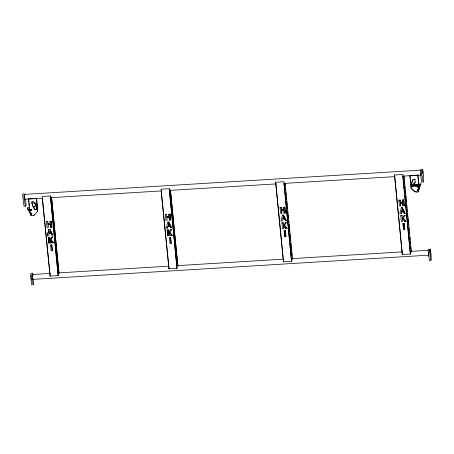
<?xml version="1.0" encoding="UTF-8"?>
<svg xmlns="http://www.w3.org/2000/svg" width="454" height="454" viewBox="0 0 454 454"><rect width="100%" height="100%" fill="white"/><g stroke="black" fill="none" stroke-linecap="round" stroke-linejoin="round"><path stroke-width="0.68" d="M31.105 202.433L31.281 203.767M421.477 169.813C419.365 167.844 420.767 175.897 420.909 176.606L421.618 182.02L421.811 182.548L422.084 182.292M37.529 211.178L36.553 198.313L37.739 210.423L37.239 211.723M46.501 221.779L47.755 221.7L46.501 221.779L47.068 227.585C50.553 228.487 45.491 222.772 50.269 224.565M165.347 214.509L166.607 214.43L165.347 214.509L165.92 220.315L167.174 220.235L166.907 217.517L169.036 217.358L169.478 220.094L169.183 217.313L166.879 217.511M280.056 207.489L281.31 207.416L280.056 207.489L280.623 213.301L281.877 213.221L281.582 210.491M398.901 200.22L400.161 200.146L398.901 200.22L399.475 206.031L400.729 205.951L400.49 203.199L402.675 203.012M48.357 237.249L48.901 243.055L48.357 237.249L49.617 237.17L49.861 239.678M169.036 235.711L168.837 233.118L169.036 235.711L167.747 235.785L167.208 229.979L168.462 229.9L168.86 232.448M281.911 222.965L283.171 222.886L281.911 222.965L282.479 228.771L283.739 228.691L283.54 226.098L285.606 228.578M400.763 215.695L402.017 215.616L400.763 215.695L401.33 221.501C405.042 222.602 399.707 214.782 404.457 221.308M420.398 183.983L420.745 184.415L420.081 184.761M34.566 207.24L34.884 206.57L34.356 206.491M50.246 224.645L50.536 227.369L51.887 227.289L51.313 221.484C47.784 220.74 52.743 225.78 47.976 223.93M402.584 202.371L402.38 200.123L403.719 199.925L404.287 205.736L402.942 205.815L402.653 203.091M400.161 200.146C398.476 203.767 404.724 203.341 402.465 200.004M36.275 209.328C36.615 207.115 35.389 201.633 32.211 202.983L32.399 205.486L34.572 209.334L35.446 209.85L36.422 209.198L36.275 206.32L34.527 203.307M48.016 224.838L50.337 224.582L50.536 227.369M400.479 203.171L400.729 205.951M51.875 235.081L51.126 233.396L49.174 233.543L48.703 235.274L47.375 235.354L48.924 229.423L49.929 229.361L52.715 235.03L51.875 235.081L51.035 233.43M47.392 235.354L48.924 229.423M50.769 232.84L49.844 231.063L49.31 232.976L50.859 232.788L49.991 231.029M169.927 226.188L170.721 227.812L171.567 227.76L168.78 222.091L167.776 222.154L166.226 228.084L167.594 228.004L168.042 226.285L169.978 226.126M168.689 223.771L168.252 225.7M285.424 220.797L286.27 220.746L283.483 215.071L282.479 215.134L280.93 221.07L282.303 220.99L282.746 219.265C284.981 216.972 286.752 223.816 284.59 219.146M282.859 218.646C282.916 213.783 285.776 220.145 283.007 218.703M403.436 211.876L404.276 213.528L405.116 213.476L402.335 207.807L401.33 207.864L399.775 213.8L401.149 213.721L401.597 211.995M401.716 211.422L402.244 209.51L403.152 211.377M402.244 209.481L401.807 211.416M50.882 239.564L53.459 242.776L50.803 239.61L52.806 237.016L51.756 237.039L49.878 239.814L49.617 237.17M170.812 235.598L172.31 235.507L169.717 232.266L171.652 229.747L170.608 229.769L168.729 232.544L168.462 229.9M413.713 186.157L415.16 181.691L414.99 179.926L414.462 179.472L413.129 179.614L411.767 183.144L412.181 186.225L413.571 186.441M414.059 185.442L415.262 181.958M412.737 184.948L412.663 185.124M167.776 222.154L168.78 222.091M282.479 215.134L283.483 215.071M401.33 207.864L402.335 207.807M50.632 245.103L51.779 245.029L50.632 245.103L51.132 250.829L52.341 250.756L51.779 245.029M169.484 237.834L170.63 237.76L169.484 237.834L169.983 243.56L171.192 243.486L170.63 237.76M285.895 236.472L284.686 236.545L284.136 230.933L285.333 230.746L285.895 236.472L285.333 230.746M404.747 229.202L403.538 229.276L402.987 223.663L404.185 223.476L404.747 229.202L404.185 223.476M419.104 186.832L420.211 184.449M418.889 188.909L421.04 184.091L420.835 183.717L419.865 184.125M169.728 232.193L172.31 235.507M284.431 225.178L287.013 228.493L284.42 225.252L286.361 222.732L285.311 222.755L283.517 225.502M169.558 225.683L168.695 223.794M52.715 235.03L49.929 229.361M52.051 242.862C48.124 234.4 51.013 248.837 49.934 240.467M402.017 215.616L402.278 218.261L404.162 215.485L405.206 215.463L403.209 218.051L405.865 221.223L403.283 218.011M166.822 216.66C171.362 218.805 166.822 213.391 170.165 214.214L170.732 220.02L169.387 220.099M281.554 209.708C286.128 211.303 281.491 206.479 284.868 207.194L285.441 213.005L284.091 213.085C285.657 208.908 279.568 209.328 281.877 213.221M283.171 222.886L283.415 225.394M413.861 186.026L412.953 186.77L412.033 186.361C411.267 184.267 411.432 179.075 414.61 179.336M413.6 183.183L413.202 184.216M34.572 214.878L37.381 211.587M52.806 237.016L51.677 237.158M171.652 229.747L170.528 229.889M286.361 222.732L285.231 222.874M405.206 215.463L404.077 215.605M49.985 240.382L51.966 242.867L53.459 242.776M49.98 221.677L51.313 221.484M168.826 214.407L170.165 214.214M283.529 207.393L284.868 207.194M402.38 200.123L403.719 199.925M168.082 226.24L167.594 228.004M401.631 211.956L401.149 213.721M34.198 206.718L34.493 206.4L34.254 206.621M32.098 284.72L31.859 284.942L31.093 280.822C31.587 279.079 29.056 273.893 31.513 273.416M429.739 260.403L429.507 260.624L429.325 260.068L428.939 256.72M420.387 170.176L24.726 194.374L24.21 196.304L24.397 198.188L24.794 199.266L25.174 198.914M30.991 215.338L30.781 214.481L31.542 214.18L31.61 213.386L31.065 212.943L30.333 213.448L29.805 212.994L28.574 198.801L28.852 201.616M50.405 195.986L58.157 275.629L50.405 195.986L42.171 196.491L50.133 276.123L42.398 198.773M50.28 273.41L32.586 274.494L32.069 276.424L32.648 279.386L33.029 279.034M50.201 273.285L49.951 273.7M169.251 188.716L177.009 268.359L169.251 188.716L161.022 189.222L168.984 268.853M275.674 182.253L283.483 261.85L275.674 182.253L283.954 181.702L291.508 261.356M291.553 261.311L283.971 183.995L284.431 183.569M292.24 258.088C290.123 260.522 293.244 256.334 292.359 259.274M394.526 174.983L402.329 254.581L394.526 174.983L402.806 174.432L410.354 254.087M410.405 254.041L402.823 176.725L403.283 176.3M417.578 189.664L417.799 190.442L418.9 190.998L418.599 191.77C415.444 193.086 412.26 190.385 410.972 187.735L409.928 175.494L410.195 178.184M413.77 175.38L417.907 175.006L419.286 189.063L418.543 189.534M411.409 251.993C411.948 249.076 408.861 253.264 411.296 250.807L403.946 175.863L402.823 176.725M428.899 256.709L428.741 256.499C428.775 256.618 427.135 246.885 429.302 249.632M31.394 201.956L33.006 201.338L33.658 201.701L37.279 205.282M34.714 214.742L33.488 215.417L30.844 215.474L30.634 214.611L31.689 214.044L31.757 213.249M30.776 213.238L29.953 212.858M32.677 202.683L32.245 203.193L32.365 204.374M284.261 218.669L283.546 216.74M418.423 191.758L418.741 191.633M169.115 216.586L166.845 216.723M28.12 208.193L27.694 208.341L28.023 208.136L27.847 208.568L30.747 212.71M36.082 209.572L34.72 209.198L32.421 204.958M33.636 215.281L34.232 215.122M28.63 207.421L27.512 207.682L27.183 208.687L30.197 213.085M284.686 236.545L284.187 230.814M403.538 229.276L403.039 223.55M52.341 250.756L51.711 245.149M171.192 243.486L170.556 237.879M28.426 198.937L33.749 198.614M35.077 198.529L36.405 198.449M409.786 175.624L412.442 175.465M24.794 199.266L42.489 198.188M50.275 197.711L161.397 190.913M169.183 190.436L276.06 183.898M283.846 183.422L394.974 176.623M402.76 176.152L421.159 175.023L420.762 173.944M161.244 191.503L169.03 268.808M283.971 183.995L285.095 183.132L292.563 259.262M417.271 191.832L415.495 191.815M50.207 223.873L47.999 223.992M402.607 202.319L400.4 202.439L400.122 200.259M282.223 210.378L283.892 210.298L284.091 213.085M400.49 203.199L402.738 203.029L402.942 205.815M48.879 229.537L49.861 229.474M168.241 225.763L169.643 225.638M401.796 211.479L403.266 211.286L402.397 209.47M401.58 211.99L403.532 211.842L404.276 213.528M48.34 237.363L49.577 237.289M167.191 230.093L168.423 230.019M48.901 243.055L50.184 242.975M287.013 228.493L285.521 228.583L283.495 226.154M404.366 221.314L405.865 221.223M284.136 230.933L285.265 230.865M402.987 223.663L404.111 223.595M58.067 272.933L168.479 266.18M176.266 265.704L283.852 259.126M291.638 258.649L402.76 251.851M410.547 251.374L428.241 250.29M49.974 276.089L58.208 275.584M168.826 268.819L177.054 268.314M283.483 261.85L291.757 261.3M402.329 254.581L410.609 254.03M32.648 279.386L429.019 255.142M414.774 184.443L419.451 184.159M414.712 185.096L419.49 184.812M404.287 205.736L403.612 200.049M285.441 213.005L284.766 207.319M170.732 220.02L170.057 214.333M51.887 227.289L51.211 221.603M405.116 213.476L402.267 207.921M286.27 220.746L283.415 215.19M171.567 227.76L168.712 222.205M170.721 227.812L169.887 226.16M168.792 233.169L170.903 235.592M413.639 185.124L416.392 185.947M413.441 185.777L416.199 186.605M168.298 225.717L168.757 223.708L169.705 225.519M31.315 210.355L30.73 209.521L31.195 209.203L31.78 210.032L31.167 210.486L30.645 210.23L30.583 209.657L31.054 209.339L31.632 210.168M417.68 185.595L418.06 185.782M417.198 185.731L417.776 186.566L417.305 186.883L416.783 186.622L416.727 186.049L417.345 185.595L417.918 186.435M412.686 184.137L413.225 184.63M414.945 191.503L411.301 188.206L410.785 184.239M32.512 274.903L32.478 277.11M33.942 206.281L34.3 206.689M23.676 193.62C21.242 194.153 23.761 199.204 23.262 200.923L24.17 206.871M414.956 179.461L415.132 179.79M25.106 194.057C22.995 192.087 24.402 200.14 24.539 200.85L25.447 206.791L26.048 205.526L25.668 199.8M32.614 278.461L32.836 279.148L32.892 278.194M428.434 252.18L428.616 254.058M417.759 175.136L419.138 189.193L418.707 189.704L417.884 189.295L417.43 189.8L417.652 190.578L418.639 190.896L418.775 191.474M410.325 179.529L410.654 182.894M403.81 176.578L404.083 179.375M404.293 181.481L404.565 184.279M404.769 186.378L404.979 188.484M405.184 190.584L405.456 193.387M405.666 195.487L405.938 198.29M406.075 199.686L406.353 202.49M406.557 204.589L406.829 207.393M407.039 209.493L407.244 211.598M407.448 213.698L407.726 216.496M407.93 218.601L408.203 221.399M408.345 222.801L408.617 225.604M408.821 227.704L409.099 230.507M409.304 232.607L409.508 234.707M409.718 236.812L409.99 239.61M410.195 241.71L410.473 244.513M410.677 246.613L410.881 248.718M411.091 250.818L411.205 252.004M284.891 183.144L285.169 185.947M285.373 188.047L285.577 190.147M285.782 192.252L286.06 195.05M286.264 197.155L286.468 199.255M286.678 201.355L287.019 204.856M287.161 206.258L287.433 209.061M287.637 211.161L287.847 213.261M288.052 215.361L288.324 218.164M288.534 220.264L288.738 222.369M288.943 224.469L289.289 227.97M289.425 229.372L289.697 232.17M289.907 234.275L290.18 237.073M290.316 238.475L290.594 241.278M290.798 243.378L291.071 246.181M291.207 247.583L291.553 251.085M291.689 252.481L291.967 255.284M283.614 207.274C285.878 210.611 279.624 211.036 281.31 207.416M281.276 207.529L281.486 209.714M177.889 266.01L170.426 189.937L177.837 266.055M168.911 214.288L169.126 216.518M166.607 214.43L166.783 216.734M167.208 229.979L167.776 235.785M51.574 197.206L59.037 273.28M51.529 197.252L58.986 273.325M50.059 221.558L50.167 222.676M47.755 221.7L47.937 224.004M28.988 203.017L29.266 205.832M29.402 207.24L29.748 210.752M33.063 275.169C32.007 268.348 30.98 281.009 32.37 280.742L33.136 284.868L33.607 284.431L33.505 279.692M416.874 185.913L416.925 186.492M24.771 198.035A2.196 0.465 86.5 0 1 24.647 197.462M423.241 175.897L423.696 181.208L423.088 182.468L422.18 176.527C420.052 170.21 423.446 164.342 423.315 175.477L423.241 175.897M429.473 249.904L430.784 260.545L431.249 260.108L431.147 255.375L430.313 248.832L429.473 249.904M430.051 250.489L430.477 254.825L430.051 250.489M422.248 170.903L422.169 171.164A2.196 0.465 86.5 0 0 422.419 173.712L422.612 173.53A2.196 0.465 86.5 0 0 422.362 170.982L422.248 170.903M31.105 210.213L30.566 210.588L30.435 210.185L31.105 210.213M418.412 187.837L417.737 187.774L418.412 187.837"/></g></svg>
